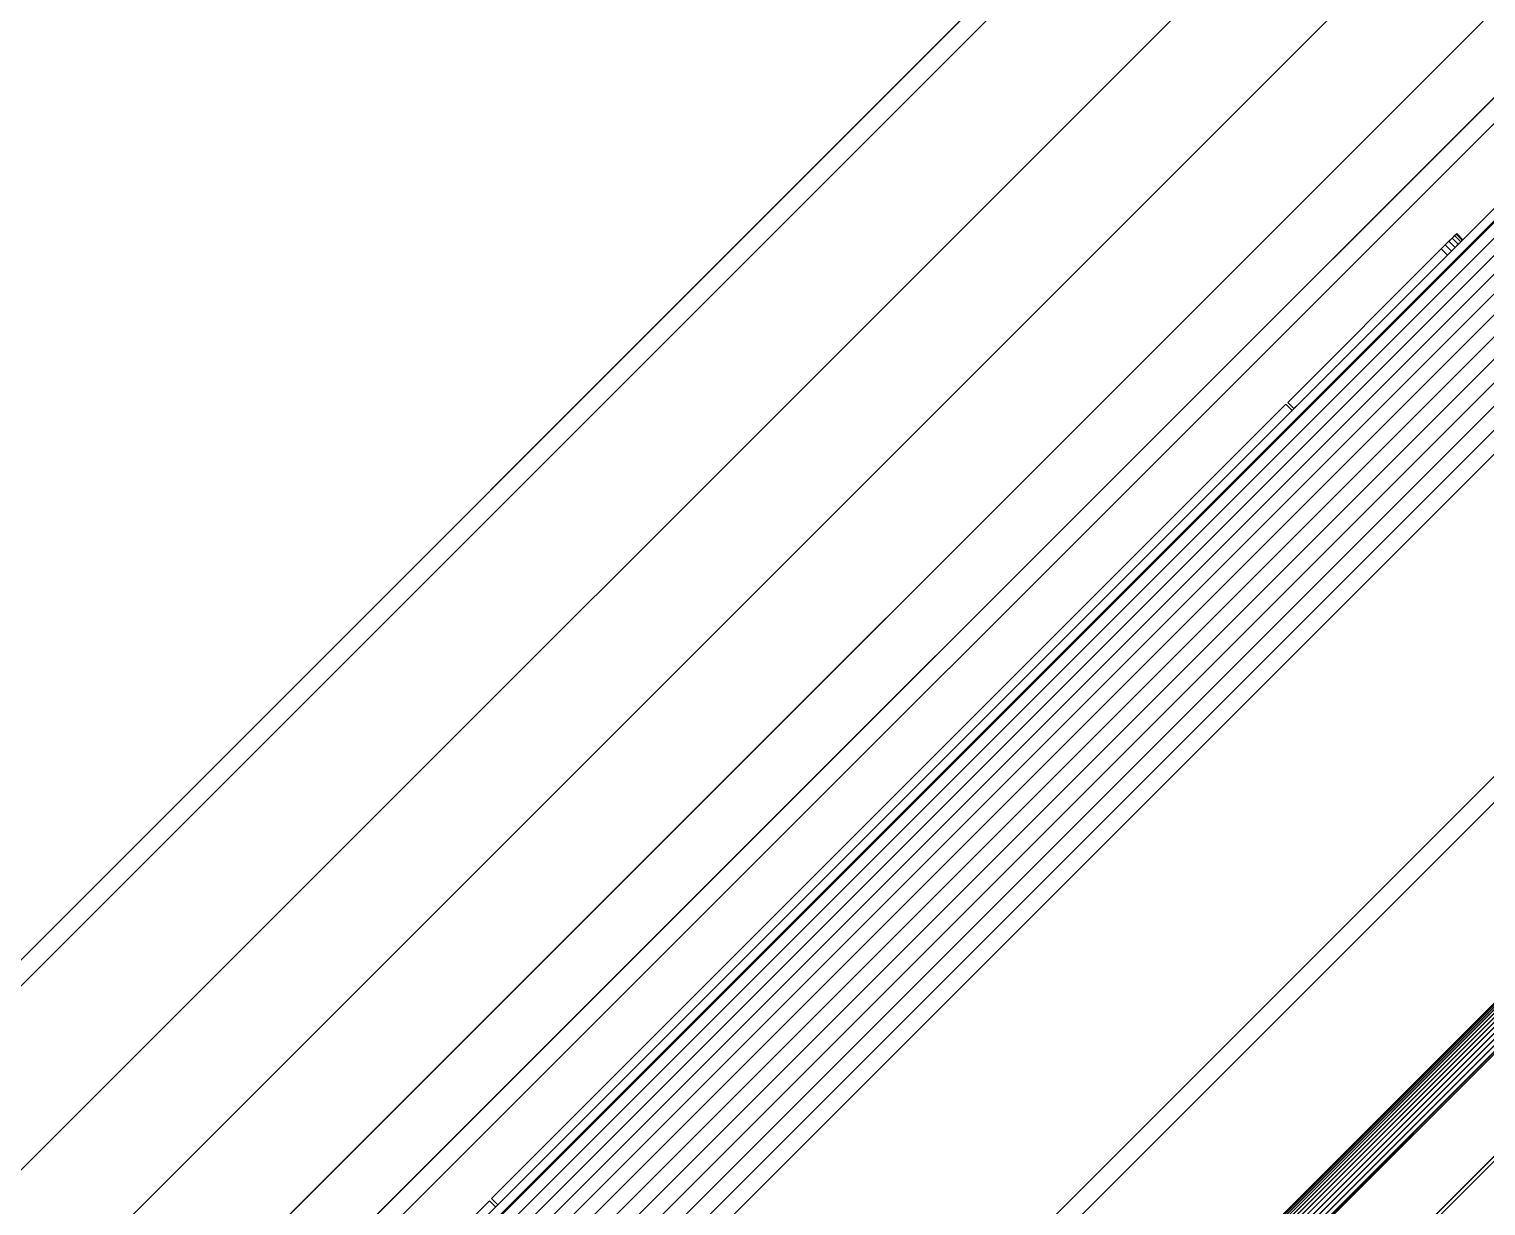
# Model space of a CAD drawing. Header units: millimetres. Extents: x -21051 to 202668, y -15646 to 13691.
# Drawn here: x -9757.2 to -9589.5, y 420.4 to 555.9 of the extents above; entities that cross this region are included whole.
import ezdxf

# ---------------------------------------------------------------- set-up
doc = ezdxf.new("R2010")
doc.units = ezdxf.units.MM
doc.layers.add('G-IMPT', color=8, linetype='Continuous', lineweight=5)
doc.layers.add('I-FURN', color=30, linetype='Continuous', lineweight=5)
doc.layers.get('0').off()
doc.layers.get('I-FURN').off()

# ---------------------------------------------------------------- blocks, each defined once
blk = doc.blocks.new('Sony_TV_Stand_7519 - Eileen_TV_Stand_Tall_dwg-V23-00_Ground floor')
at = {"layer": 'G-IMPT'}
for p, q in [((327.33, 71.42), (126.27, 71.42)), ((126.27, 71.42), (327.33, 71.42)), ((126.26, 70), (330.44, 70)), ((330.44, 70), (126.26, 70)), ((0, 34.57), (472.5, 34.57)), ((0, 34.57), (472.5, 34.57)), ((460, 33.15), (12.5, 33.15)), ((460, 28.41), (12.5, 28.41)), ((460, 28.41), (12.5, 28.41)), ((12.5, 28.41), (460, 28.41)), ((460, 28.41), (12.5, 28.41)), ((460, 19.91), (12.5, 19.91)), ((460, 19.91), (12.5, 19.91)), ((12.5, 19.91), (460, 19.91)), ((460, 19.91), (12.5, 19.91)), ((12.5, 11.41), (460, 11.41)), ((12.5, 11.41), (460, 11.41)), ((12.5, 11.41), (460, 11.41)), ((12.5, 11.41), (460, 11.41)), ((460, 1.42), (12.5, 1.42)), ((12.5, 1.42), (460, 1.42)), ((0, 0), (472.5, 0))]:
    blk.add_line(p, q, dxfattribs=at)
at = {"layer": 'G-IMPT', "flags": 128}
for points in [[(472.5, 82.31), (472.5, 34.57), (472.5, 0), (0, 0), (0, 34.57), (0, 82.31)], [(12.5, 1.42), (12.5, 33.15), (460, 33.15)]]:
    blk.add_lwpolyline(points, dxfattribs=at)
blk = doc.blocks.new('Sony_TV_Stand_7519 - Sony_TV_Stand_7519-V24-00_Ground floor')
at = {"layer": 'G-IMPT'}
for p, q in [((-170, 66), (-145, 66)), ((-170, 66), (-145, 66)), ((-170, 66), (-145, 66)), ((-145, 65), (-145, 66)), ((-145, 66), (-145, 65)), ((-145, 66), (-145, 65)), ((-145, 65), (-145, 66)), ((-144.63, 66), (-144.63, 65)), ((-144.63, 66), (-15.3, 66)), ((-144.63, 65), (-144.63, 66)), ((-144.63, 66), (-15.3, 66)), ((-144.63, 65), (-144.63, 66)), ((-144.63, 66), (-15.3, 66)), ((-15.3, 65), (-15.3, 66)), ((-15.3, 66), (-15.3, 65)), ((-15.3, 66), (-15.3, 65)), ((-15.3, 66), (-15.3, 65)), ((-15, 66), (-15, 65)), ((10, 66), (-15, 66)), ((10, 66), (-15, 66)), ((-15, 65), (-15, 66)), ((-15, 66), (-15, 65)), ((10, 66), (-15, 66)), ((10.65, 66), (10, 66)), ((10, 66), (10.65, 66)), ((10, 66), (10, 65)), ((10, 65), (10, 66)), ((12.5, 66), (10, 66)), ((10, 65), (10, 66)), ((11.25, 66), (10.65, 66)), ((10.65, 66), (11.25, 66)), ((10.65, 65), (10.65, 66)), ((10.65, 65), (10.65, 66)), ((10.65, 65), (10.65, 66)), ((10.65, 66), (10.65, 65)), ((11.25, 66), (11.77, 66)), ((11.25, 66), (11.77, 66)), ((11.25, 66), (11.25, 65)), ((11.25, 65), (11.25, 66)), ((11.25, 66), (11.25, 65)), ((11.25, 65), (11.25, 66)), ((12.17, 66), (11.77, 66)), ((12.17, 66), (11.77, 66)), ((11.77, 65), (11.77, 66)), ((11.77, 66), (11.77, 65)), ((11.77, 65), (11.77, 66)), ((11.77, 65), (11.77, 66)), ((12.17, 66), (12.41, 66)), ((12.41, 66), (12.17, 66)), ((12.17, 66), (12.17, 65)), ((12.17, 65), (12.17, 66)), ((12.17, 65), (12.17, 66)), ((12.17, 65), (12.17, 66)), ((12.41, 66), (12.5, 66)), ((12.5, 66), (12.41, 66)), ((12.41, 65), (12.41, 66)), ((12.41, 65), (12.41, 66)), ((12.41, 65), (12.41, 66)), ((12.41, 65), (12.41, 66)), ((12.5, 66), (12.5, 65)), ((12.5, 66), (12.5, 65)), ((-144.63, 65), (-210, 65)), ((-210, 65), (-144.63, 65)), ((-144.63, 65), (-210, 65)), ((-210, 64), (210, 64)), ((-210, 64), (210, 64)), ((210, 64), (-210, 64)), ((-210, 64), (210, 64)), ((-210, 63.86), (210, 63.86)), ((-210, 63.86), (210, 63.86)), ((-210, 63.86), (210, 63.86)), ((-210, 63.86), (210, 63.86)), ((-144.63, 65), (-15.3, 65)), ((-144.63, 65), (-15.3, 65)), ((-144.63, 65), (-15.3, 65)), ((-144.63, 65), (-15.3, 65)), ((-144.63, 65), (-15.3, 65)), ((-144.63, 65), (-15.3, 65)), ((-144.63, 65), (-15.3, 65)), ((-144.63, 65), (-15.3, 65)), ((-15.3, 65), (-144.63, 65)), ((-15.3, 65), (-144.63, 65)), ((-15.3, 65), (-144.63, 65)), ((-15.3, 65), (-144.63, 65)), ((-15.3, 65), (-144.63, 65)), ((-144.63, 65), (-15.3, 65)), ((-13.99, 65), (-15.3, 65)), ((210, 65), (-15.3, 65)), ((-15.3, 65), (-13.99, 65)), ((210, 65), (-15.3, 65)), ((210, 65), (-15.3, 65)), ((-13.99, 65), (-15.3, 65)), ((-13.99, 65), (-15, 65)), ((-13.99, 65), (-15, 65)), ((-13.99, 65), (-15, 65)), ((-15, 65), (-13.99, 65)), ((-15, 65), (-13.99, 65)), ((-13.99, 65), (-15, 65)), ((-13.99, 65), (-15, 65)), ((10, 65), (-13.99, 65)), ((10, 65), (-13.99, 65)), ((10, 65), (-13.99, 65)), ((10, 65), (-13.99, 65)), ((-13.99, 65), (10, 65)), ((-13.99, 65), (10, 65)), ((-13.99, 65), (10, 65)), ((10, 65), (-13.99, 65)), ((10, 65), (-13.99, 65)), ((10, 65), (-13.99, 65)), ((10.65, 65), (10, 65)), ((10.65, 65), (10, 65)), ((10.65, 65), (10, 65)), ((45.87, 65), (10, 65)), ((10, 65), (10.65, 65)), ((10, 65), (45.87, 65)), ((12.5, 65), (10, 65)), ((12.5, 65), (10, 65)), ((10, 65), (10.65, 65)), ((10.65, 65), (10, 65)), ((45.87, 65), (10, 65)), ((10.65, 65), (11.25, 65)), ((10.65, 65), (11.25, 65)), ((11.25, 65), (10.65, 65)), ((10.65, 65), (11.25, 65)), ((11.25, 65), (10.65, 65)), ((10.65, 65), (11.25, 65)), ((11.25, 65), (11.77, 65)), ((11.25, 65), (11.77, 65)), ((11.77, 65), (11.25, 65)), ((11.25, 65), (11.77, 65)), ((11.77, 65), (11.25, 65)), ((11.25, 65), (11.77, 65)), ((12.17, 65), (11.77, 65)), ((12.17, 65), (11.77, 65)), ((12.17, 65), (11.77, 65)), ((11.77, 65), (12.17, 65)), ((12.17, 65), (11.77, 65)), ((12.17, 65), (11.77, 65)), ((12.41, 65), (12.17, 65)), ((12.41, 65), (12.17, 65)), ((12.41, 65), (12.17, 65)), ((12.17, 65), (12.41, 65)), ((12.41, 65), (12.17, 65)), ((12.41, 65), (12.17, 65)), ((12.41, 65), (12.5, 65)), ((12.41, 65), (12.5, 65)), ((12.5, 65), (12.41, 65)), ((12.41, 65), (12.5, 65)), ((12.5, 65), (12.41, 65)), ((12.5, 65), (12.41, 65)), ((-210, 62.58), (210, 62.58)), ((-210, 62.58), (210, 62.58)), ((-210, 62.58), (210, 62.58)), ((-210, 62.58), (210, 62.58)), ((-210, 61.18), (210, 61.18)), ((-210, 61.18), (210, 61.18)), ((-210, 61.18), (210, 61.18)), ((-210, 61.18), (210, 61.18)), ((-210, 59.66), (210, 59.66)), ((-210, 59.66), (210, 59.66)), ((-210, 59.66), (210, 59.66)), ((-210, 59.66), (210, 59.66)), ((-210, 58.05), (210, 58.05)), ((-210, 58.05), (210, 58.05)), ((-208.78, 58.05), (210, 58.05)), ((-208.78, 58.05), (210, 58.05)), ((-210, 56.34), (210, 56.34)), ((-210, 56.34), (210, 56.34)), ((-210, 56.34), (210, 56.34)), ((-210, 56.34), (210, 56.34)), ((-210, 54.56), (210, 54.56)), ((-210, 54.56), (210, 54.56)), ((-210, 54.56), (210, 54.56)), ((-210, 54.56), (210, 54.56)), ((-210, 52.72), (210, 52.72)), ((-210, 52.72), (210, 52.72)), ((-210, 52.72), (210, 52.72)), ((-210, 52.72), (210, 52.72)), ((-210, 50.82), (210, 50.82)), ((-210, 50.82), (210, 50.82)), ((-210, 50.82), (210, 50.82)), ((-210, 50.82), (210, 50.82)), ((-210, 48.9), (210, 48.9)), ((-210, 48.9), (210, 48.9)), ((-210, 48.9), (210, 48.9)), ((-210, 48.9), (210, 48.9)), ((-210, 46.95), (210, 46.95)), ((-210, 46.95), (210, 46.95)), ((-210, 46.95), (210, 46.95)), ((-210, 46.95), (210, 46.95)), ((210, 45), (-210, 45)), ((210, 45), (-210, 45)), ((-210, 45), (210, 45)), ((-210, 45), (210, 45)), ((210, 45), (-210, 45)), ((-210, 45), (210, 45)), ((210, 45), (-210, 45)), ((-210, 45), (210, 45)), ((-210, 45), (210, 45)), ((512.13, 0.17), (-513.16, 0.17)), ((512.13, 0.27), (-512.65, 0.27)), ((512.13, 0.3), (-512.13, 0.3)), ((-512.13, 0.3), (183.41, 0.3)), ((183.38, 0.27), (-476.82, 0.27)), ((-476.82, 0.27), (183.38, 0.27)), ((476.79, 0.3), (-476.79, 0.3)), ((-476.79, 0.3), (476.79, 0.3)), ((-476.79, 0.3), (476.79, 0.3)), ((476.79, 0.3), (-476.79, 0.3)), ((-476.79, 0.3), (476.79, 0.3)), ((476.79, 0.3), (-476.79, 0.3)), ((476.79, 0.17), (-476.79, 0.17)), ((-476.79, 0.17), (476.79, 0.17)), ((407.56, 0), (-476.79, 0)), ((-515.28, -1.25), (512.13, -1.25)), ((-514.94, -0.86), (512.13, -0.86)), ((-514.55, -0.52), (512.13, -0.52)), ((-514.12, -0.23), (512.13, -0.23)), ((-514.12, -0.23), (512.13, -0.23)), ((-513.65, 0), (512.13, 0)), ((407.56, 0), (-476.79, 0)), ((-476.79, -0.23), (476.79, -0.23)), ((476.79, -0.23), (-476.79, -0.23)), ((-476.79, -0.52), (476.79, -0.52)), ((476.79, -0.52), (-476.79, -0.52)), ((-476.79, -0.86), (476.79, -0.86)), ((476.79, -0.86), (-476.79, -0.86)), ((476.79, -1.25), (-476.79, -1.25)), ((476.79, -1.25), (-476.79, -1.25)), ((-516.07, -3.15), (512.13, -3.15)), ((-515.96, -2.64), (512.13, -2.64)), ((-515.8, -2.15), (512.13, -2.15)), ((-515.57, -1.68), (512.13, -1.68)), ((476.79, -1.68), (-476.79, -1.68)), ((476.79, -1.68), (-476.79, -1.68)), ((476.79, -2.15), (-476.79, -2.15)), ((476.79, -2.15), (-476.79, -2.15)), ((-476.79, -2.64), (476.79, -2.64)), ((476.79, -2.64), (-476.79, -2.64)), ((-476.79, -3.15), (476.79, -3.15)), ((476.79, -3.15), (-476.79, -3.15)), ((-516.1, -3.67), (512.13, -3.67)), ((-476.79, -3.67), (476.79, -3.67)), ((476.79, -3.67), (-476.79, -3.67)), ((-476.79, -3.86), (476.79, -3.86)), ((476.79, -3.86), (-476.79, -3.86)), ((-476.79, -3.86), (476.79, -3.86)), ((-476.79, -3.86), (476.79, -3.86)), ((-476.79, -3.86), (476.79, -3.86)), ((-476.79, -3.86), (476.79, -3.86)), ((544.18, -12.18), (-544.18, -12.18)), ((544.18, -12.18), (-544.18, -12.18)), ((-516.1, -12.18), (516.1, -12.18)), ((-516.1, -12.18), (516.1, -12.18)), ((516.1, -12.18), (-516.1, -12.18)), ((516.1, -12.18), (-516.1, -12.18)), ((516.1, -12.18), (-516.1, -12.18)), ((516.1, -12.18), (-516.1, -12.18)), ((-516.1, -12.18), (516.1, -12.18)), ((516.1, -12.18), (-516.1, -12.18)), ((-280.79, -12.18), (280.79, -12.18)), ((280.79, -12.18), (-280.79, -12.18)), ((280.79, -12.18), (-280.79, -12.18)), ((-280.79, -12.57), (280.79, -12.57))]:
    blk.add_line(p, q, dxfattribs=at)
at = {"layer": 'G-IMPT', "flags": 128}
for points in [[(-145, 66), (-170, 66), (-170, 65)], [(-144.63, 65), (-144.63, 66), (-15.3, 66)], [(-15, 65), (-15, 66), (10, 66), (10, 65)], [(513.16, 0.17), (513.65, 0), (512.13, 0), (-513.65, 0), (-513.16, 0.17), (512.13, 0.17), (512.13, 0.27), (512.13, 0.3)], [(-512.13, 0.3), (-512.65, 0.27), (512.13, 0.27)], [(-515.28, -1.25), (512.13, -1.25), (515.28, -1.25)], [(-514.94, -0.86), (512.13, -0.86), (514.94, -0.86)], [(-514.55, -0.52), (512.13, -0.52), (514.55, -0.52)], [(-516.07, -3.15), (512.13, -3.15), (516.07, -3.15)], [(-515.96, -2.64), (512.13, -2.64), (515.96, -2.64)], [(-515.8, -2.15), (512.13, -2.15), (515.8, -2.15)], [(-515.57, -1.68), (512.13, -1.68), (515.57, -1.68)], [(-516.1, -3.67), (512.13, -3.67), (516.1, -3.67)]]:
    blk.add_lwpolyline(points, dxfattribs=at)
at = {"extrusion": (0, 0, -1), "xscale": 1.5, "yscale": 1.5, "zscale": -1.5, "rotation": 180}
blk.add_blockref('Sony_TV_Stand_7519 - Eileen_TV_Stand_Tall_dwg-V23-00_Ground floor', (354.38, 123.77), dxfattribs=at)

msp = doc.modelspace()

# ---------------------------------------------------------------- block references
at = {"layer": 'I-FURN', "color": 10, "rotation": 44.99999999999974}
msp.add_blockref('Sony_TV_Stand_7519 - Sony_TV_Stand_7519-V24-00_Ground floor', (-9554.99, 476.85), dxfattribs=at)

doc.saveas('drawing.dxf')
